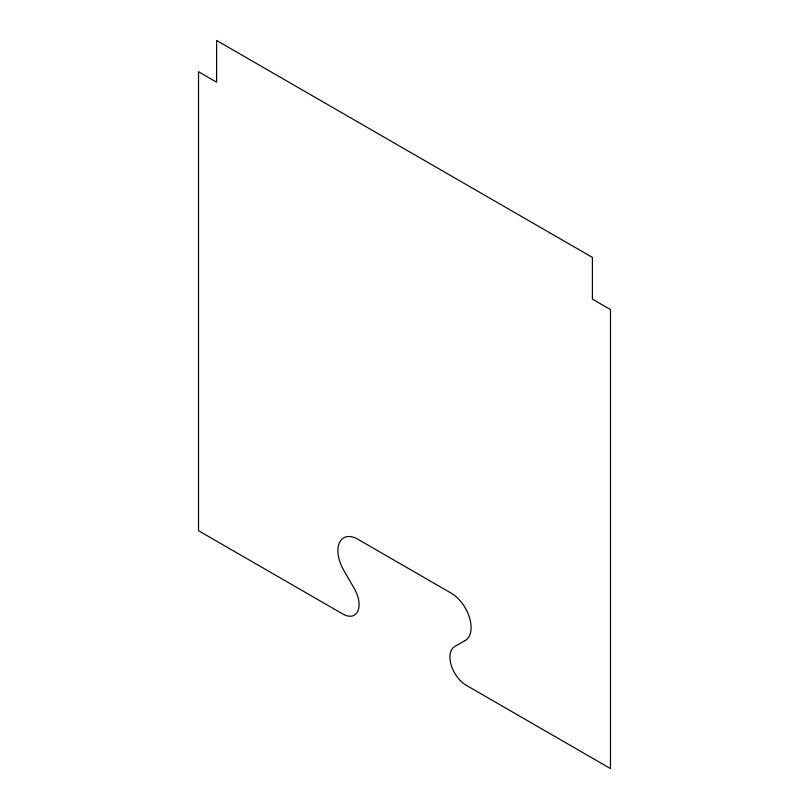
<?xml version="1.0" encoding="UTF-8"?>
<svg xmlns="http://www.w3.org/2000/svg" width="809" height="809" viewBox="0 0 809 809"><rect width="100%" height="100%" fill="white"/><g stroke="black" fill="none" stroke-linecap="round" stroke-linejoin="round"><path stroke-width="1.21" d="M465.276 640.445L454.688 646.563A22.996 13.278 60 0 0 451.159 664.988A22.996 13.278 60 0 0 466.186 685.253L610.471 768.55L610.471 309.574L592.4 299.138L592.4 257.414L216.6 40.45L216.6 82.174L198.529 71.748L198.529 530.724L342.814 614.021A22.996 13.278 60 0 0 357.841 611.108A22.996 13.278 60 0 0 354.312 588.608L343.724 570.274A28.103 16.231 60 0 1 339.416 542.778A28.103 16.231 60 0 1 357.78 539.209L451.22 593.159A28.103 16.231 60 0 1 469.584 617.924A28.103 16.231 60 0 1 465.276 640.445"/></g></svg>
